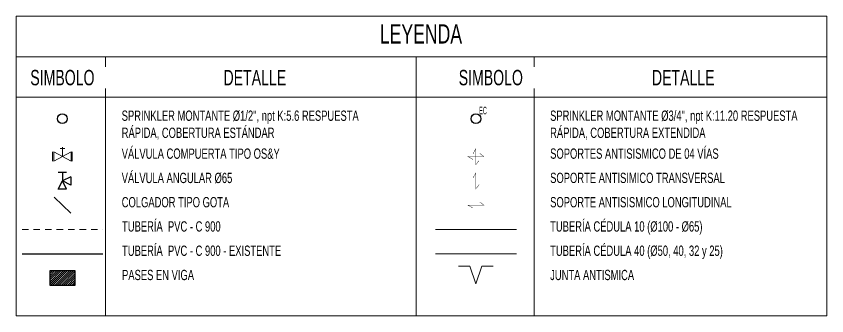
# Model space of a CAD drawing. Header units: millimetres. Extents: x 2471 to 2909, y 1327 to 1568.
# Drawn here: x 2709.75 to 2725.57, y 1462.54 to 1468.38 of the extents above; entities that cross this region are included whole.
import ezdxf
from ezdxf.enums import TextEntityAlignment as Align

# ---------------------------------------------------------------- set-up
doc = ezdxf.new("R2010")
doc.units = ezdxf.units.MM
for name, pattern in [('DASHED2', [0.375, 0.25, -0.125]), ('HIDDEN', [0.375, 0.25, -0.125]), ('HIDDEN2', [0.1875, 0.125, -0.0625])]:
    doc.linetypes.add(name, pattern=pattern)
for name, color, linetype, lineweight in [('000 SOS 911 - ACCESORIOS ACI', 3, 'Continuous', 9), ('000 SOS 911 ACCESORIOS', 3, 'Continuous', 9), ('000 SOS 911 Membrete', 255, 'Continuous', 18), ('000 SOS 911 ROCIADORES', 5, 'Continuous', 25), ('000 SOS 911 SOPORTES ACI', 3, 'Continuous', 25), ('000 SOS 911 TEXTOS ACI', 7, 'Continuous', 9), ('000 SOS 911 TUB. ENTERRADA  ACI', 5, 'DASHED2', 25), ('000 SOS 911 TUBERIA ACI', 3, 'Continuous', 9), ('000 SOS 911 TUBERIA ENTERRADA', 5, 'HIDDEN', 0)]:
    doc.layers.add(name, color=color, linetype=linetype, lineweight=lineweight)
doc.styles.add('ESC-50', font='romans.shx', dxfattribs={"width": 0.9, "height": 0.1})
doc.styles.add('PIPE', font='ARIALN.TTF', dxfattribs={"width": 0.8})
doc.linetypes.add('Fire-50-Wall', pattern='A,0.5,-0.075,["I",ESC-50,S=1,R=0,X=-0.03,Y=-0.05],-0.05', length=0.625)

# ---------------------------------------------------------------- blocks, each defined once
blk = doc.blocks.new('Soporte Longitudinal')
at = {"layer": '000 SOS 911 SOPORTES ACI', "const_width": 0.02}
blk.add_lwpolyline([(-0.14, -0.149), (-0.405, 0), (0.405, 0), (0.197, 0.164)], dxfattribs=at)
blk = doc.blocks.new('015')
at = {"layer": '000 SOS 911 - ACCESORIOS ACI', "lineweight": 30}
for p, q in [((1808.368, 1494.473), (1808.473, 1494.421)), ((1808.368, 1494.473), (1808.368, 1494.369)), ((1808.42, 1494.525), (1808.525, 1494.525)), ((1808.368, 1494.369), (1808.473, 1494.421)), ((1808.42, 1494.317), (1808.473, 1494.421)), ((1808.525, 1494.317), (1808.473, 1494.421)), ((1808.42, 1494.317), (1808.525, 1494.317))]:
    blk.add_line(p, q, dxfattribs=at)
blk.add_lwpolyline([(1808.473, 1494.525), (1808.473, 1494.421)], dxfattribs=at)
blk = doc.blocks.new('005')
at = {"layer": '000 SOS 911 ACCESORIOS'}
for p, q in [((1806.761, 1494.128), (1806.978, 1494.012)), ((1806.978, 1494.128), (1806.761, 1494.012)), ((1806.761, 1494.012), (1806.761, 1494.128)), ((1806.84, 1494.172), (1806.9, 1494.172)), ((1806.87, 1494.07), (1806.87, 1494.187)), ((1806.978, 1494.012), (1806.978, 1494.128))]:
    blk.add_line(p, q, dxfattribs=at)
blk = doc.blocks.new('001')
at = {"layer": '000 SOS 911 ROCIADORES'}
blk.add_circle((2878.502, 1470.134, 0), 0.0952, dxfattribs=at)
blk = doc.blocks.new('002')
at = {"layer": '000 SOS 911 ROCIADORES'}
blk.add_circle((2884.506, 1470.177, 0), 0.0952, dxfattribs=at)
at = {"layer": '000 SOS 911 ROCIADORES', "color": 5, "style": 'PIPE', "width": 0.641273}
blk.add_text('EC', height=0.1469, dxfattribs=at).set_placement((2884.569, 1470.262, 0), (2884.719, 1470.262, 0), align=Align.FIT)
blk = doc.blocks.new('JUNTA ANTI')
at = {"layer": '000 SOS 911 TUBERIA ACI', "color": 1}
for p, q in [((157.274, 103.304, 0), (157.03, 104.042, 0)), ((157.522, 104.042, 0), (157.274, 103.304, 0))]:
    blk.add_line(p, q, dxfattribs=at)
at = {"layer": '000 SOS 911 TUBERIA ACI', "color": 1, "ltscale": 0.25, "elevation": 0}
for points in [[(157.026, 104.042), (156.554, 104.042)], [(157.522, 104.042), (157.994, 104.042)]]:
    blk.add_lwpolyline(points, dxfattribs=at)
blk = doc.blocks.new('PASE EN VIGA')
at = {"layer": '000 SOS 911 TUB. ENTERRADA  ACI'}
h = blk.add_hatch(dxfattribs=at)
h.set_pattern_fill('ANSI31', color=6, scale=0.0046)
h.paths.add_polyline_path([(2188.7825, 1180.5702), (2188.7825, 1180.7102), (2188.5325, 1180.7102), (2188.5325, 1180.5702)])
at = {"layer": '000 SOS 911 TUB. ENTERRADA  ACI', "color": 6, "linetype": 'ByBlock'}
blk.add_lwpolyline([(2188.5325, 1180.5702), (2188.7825, 1180.5702), (2188.7825, 1180.7102), (2188.5325, 1180.7102)], close=True, dxfattribs=at)

msp = doc.modelspace()

# ---------------------------------------------------------------- linework, layer by layer
at = {"layer": '000 SOS 911 ACCESORIOS', "elevation": 0}
for points in [[(2710.459, 1465.733), (2710.458, 1465.551)], [(2710.839, 1465.732), (2710.838, 1465.55)]]:
    msp.add_lwpolyline(points, dxfattribs=at)
at = {"layer": '000 SOS 911 Membrete', "elevation": 0}
for points in [[(2709.748, 1467.589), (2725.572, 1467.59), (2725.572, 1468.379), (2709.748, 1468.379)], [(2709.748, 1467.589), (2709.748, 1468.379)]]:
    msp.add_lwpolyline(points, dxfattribs=at)
for points in [[(2711.492, 1466.8), (2709.748, 1466.8), (2709.748, 1467.589), (2711.492, 1467.589)], [(2711.492, 1467.589), (2719.857, 1467.59), (2719.857, 1466.8), (2711.492, 1466.8)], [(2719.857, 1466.8), (2717.557, 1466.8), (2717.557, 1467.589), (2719.857, 1467.59)], [(2719.857, 1467.59), (2725.572, 1467.59), (2725.572, 1466.8), (2719.857, 1466.8)], [(2709.748, 1462.536), (2711.492, 1462.536), (2711.492, 1466.8), (2709.748, 1466.8)], [(2711.492, 1466.8), (2717.557, 1466.8), (2717.558, 1462.536), (2711.492, 1462.536)], [(2717.558, 1462.536), (2719.857, 1462.536), (2719.857, 1466.8), (2717.557, 1466.8)], [(2719.857, 1466.8), (2725.572, 1466.8), (2725.573, 1462.537), (2719.857, 1462.536)]]:
    msp.add_lwpolyline(points, close=True, dxfattribs=at)
at = {"layer": '000 SOS 911 TUB. ENTERRADA  ACI', "color": 1, "linetype": 'Fire-50-Wall', "lineweight": 30, "elevation": 0}
msp.add_lwpolyline([(2709.861, 1463.747), (2711.441, 1463.747)], dxfattribs=at)
at = {"layer": '000 SOS 911 TUBERIA ACI'}
msp.add_line((2710.811, 1464.539, 0), (2710.491, 1464.85, 0), dxfattribs=at)
at = {"layer": '000 SOS 911 TUBERIA ACI', "elevation": 0}
for points in [[(2717.933, 1464.221), (2719.512, 1464.221)], [(2717.933, 1463.747), (2719.512, 1463.747)]]:
    msp.add_lwpolyline(points, dxfattribs=at)
at = {"layer": '000 SOS 911 TUBERIA ENTERRADA', "linetype": 'HIDDEN2', "elevation": 0}
msp.add_lwpolyline([(2709.861, 1464.221), (2711.441, 1464.221)], dxfattribs=at)

# ---------------------------------------------------------------- block references
at = {"layer": '000 SOS 911 ACCESORIOS', "xscale": 1.560371944063234, "yscale": 1.560371944063234, "zscale": 1.560371944063234, "rotation": 359.8327714372416}
msp.add_blockref('005', (-115.532, -857.425, 0), dxfattribs=at)
at = {"layer": '000 SOS 911 ACCESORIOS', "xscale": -1.546875, "yscale": 1.546875, "zscale": 1.546875}
msp.add_blockref('015', (5508.131, -846.515, 0), dxfattribs=at)
at = {"layer": '000 SOS 911 ROCIADORES'}
for name, p in [('002', (-165.784, -3.796, 0)), ('001', (-167.853, -3.753, 0))]:
    msp.add_blockref(name, p, dxfattribs=at)
at = {"layer": '000 SOS 911 SOPORTES ACI', "xscale": 0.384521484375, "yscale": 0.384521484375, "zscale": 0.384521484375, "rotation": 270}
for p in [(2718.722, 1465.641, 0), (2718.722, 1465.168, 0)]:
    msp.add_blockref('Soporte Longitudinal', p, dxfattribs=at)
at = {"layer": '000 SOS 911 SOPORTES ACI', "xscale": 0.384521484375, "yscale": 0.384521484375, "zscale": 0.384521484375}
for p in [(2718.722, 1465.641, 0), (2718.722, 1464.694, 0)]:
    msp.add_blockref('Soporte Longitudinal', p, dxfattribs=at)
at = {"layer": '000 SOS 911 TUB. ENTERRADA  ACI', "xscale": 2, "yscale": 2, "zscale": 2}
msp.add_blockref('PASE EN VIGA', (-1666.664, -898.006, 0), dxfattribs=at)
at = {"layer": '000 SOS 911 TUBERIA ACI', "color": 4, "xscale": -0.46875, "yscale": 0.46875, "zscale": 0.46875}
msp.add_blockref('JUNTA ANTI', (2792.445, 1414.734, 0), dxfattribs=at)

# ---------------------------------------------------------------- next in the draw order: texts
at = {"layer": '000 SOS 911 TEXTOS ACI', "attachment_point": 1, "style": 'PIPE', "bg_fill": 3, "box_fill_scale": 1.2, "bg_fill_color": 256, "bg_fill_transparency": 0}
for s, width, insert, char_height in [('LEYENDA', 1.48192, (2716.847, 1468.222, 0), 0.3752), ('SIMBOLO', 1.48192, (2710.023, 1467.332, 0), 0.3), ('DETALLE', 1.48192, (2713.795, 1467.332, 0), 0.3), ('SIMBOLO', 1.48192, (2718.387, 1467.332, 0), 0.3), ('DETALLE', 1.48192, (2722.159, 1467.332, 0), 0.3), ('\\A1;SPRINKLER MONTANTE %%C1/2", npt K:5.6 RESPUESTA RÁPIDA, COBERTURA ESTÁNDAR', 4.96453, (2711.807, 1466.539, 0), 0.2), ('\\A1;SPRINKLER MONTANTE %%C3/4", npt K:11.20 RESPUESTA RÁPIDA, COBERTURA EXTENDIDA', 4.96453, (2720.171, 1466.539, 0), 0.2), ('VÁLVULA COMPUERTA TIPO OS&Y', 4.43217, (2711.807, 1465.799, 0), 0.2), ('SOPORTES ANTISISMICO DE 04 VÍAS', 3.80759, (2720.172, 1465.799, 0), 0.2), ('VÁLVULA ANGULAR %%C65', 3.52709, (2711.807, 1465.325, 0), 0.2), ('SOPORTE ANTISIMICO TRANSVERSAL', 3.47536, (2720.172, 1465.326, 0), 0.2), ('COLGADOR TIPO GOTA', 2.902, (2711.808, 1464.852, 0), 0.2), ('SOPORTE ANTISISMICO LONGITUDINAL', 3.54431, (2720.172, 1464.852, 0), 0.2), ('TUBERÍA  PVC - C 900', 3.54431, (2711.814, 1464.379, 0), 0.2), ('TUBERÍA CÉDULA 10 (%%C100 - %%C65)', 3.54431, (2720.172, 1464.379, 0), 0.2), ('TUBERÍA  PVC - C 900 - EXISTENTE', 3.54431, (2711.814, 1463.905, 0), 0.2), ('TUBERÍA CÉDULA 40 (%%C50, 40, 32 y 25)', 3.54431, (2720.172, 1463.905, 0), 0.2), ('PASES EN VIGA', 3.54431, (2711.814, 1463.432, 0), 0.2), ('JUNTA ANTISMICA', 3.54431, (2720.172, 1463.432, 0), 0.2)]:
    msp.add_mtext_dynamic_manual_height_columns(s, width=width, gutter_width=1.915, heights=[0], dxfattribs=dict(at, insert=insert, char_height=char_height))

doc.saveas('drawing.dxf')
